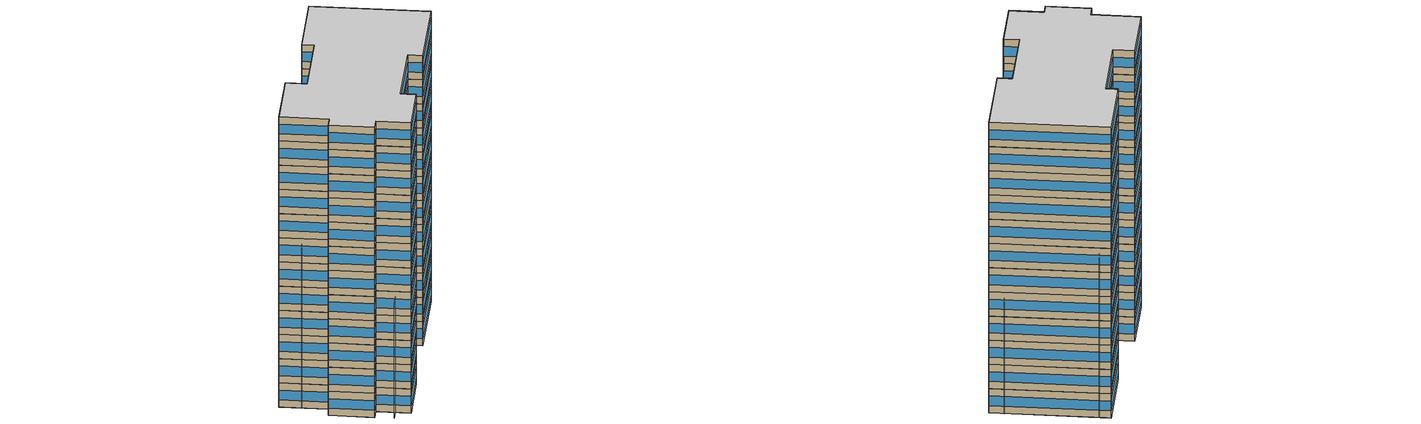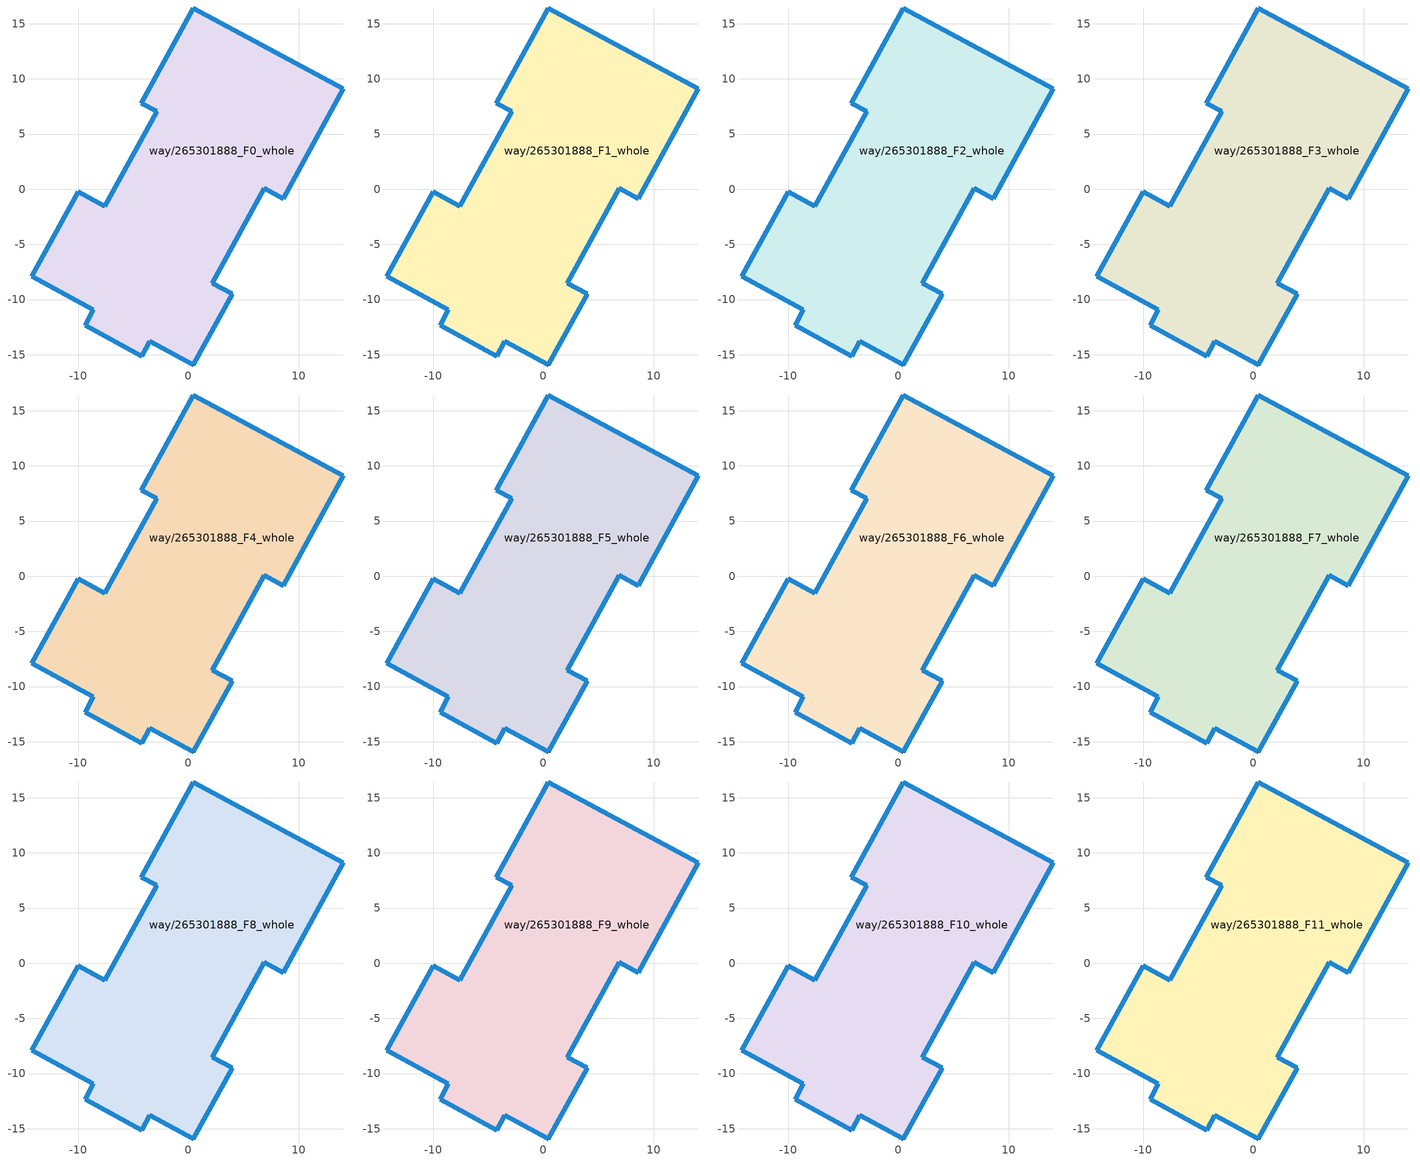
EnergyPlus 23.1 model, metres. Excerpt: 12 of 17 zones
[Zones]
way/265301888_F0_whole
 floor ground (Floor_Construction): 3.96,-9.49 2.18,-8.53 6.89,0.08 8.58,-0.85 14.02,9.11 0.43,16.42 -4.27,7.81 -2.88,7.05 -7.58,-1.54 -10,-0.22 -14.19,-7.88 -8.61,-10.93 -9.36,-12.31 -4.23,-15.12 -3.49,-13.79 0.43,-15.93 z0
 wall outside (Wall_Construction): 8.58,-0.85 6.89,0.08 2.18,-8.53 3.96,-9.49 0.43,-15.93 -3.49,-13.79 -4.23,-15.12 -9.36,-12.31 -8.61,-10.93 -14.19,-7.88 -10,-0.22 -7.58,-1.54 -2.88,7.05 -4.27,7.81 0.43,16.42 14.02,9.11 8.58,-0.85 z0:3.5
 window (Window_Construction): 8.58,-0.85 6.89,0.08 / 6.88,0.07 2.18,-8.52 / 2.18,-8.53 3.96,-9.49 / 3.96,-9.5 0.44,-15.93 / 0.43,-15.93 -3.49,-13.79 / -3.49,-13.79 -4.23,-15.12 / -4.23,-15.11 -9.36,-12.31 / -9.36,-12.31 -8.61,-10.93 / -8.61,-10.92 -14.19,-7.88 / -14.19,-7.88 -10,-0.22 / -10,-0.22 -7.58,-1.54 / -7.57,-1.54 -2.88,7.04 / -2.88,7.05 -4.27,7.81 / -4.27,7.81 0.43,16.42 / 0.44,16.42 14.02,9.11 / 14.02,9.1 8.59,-0.84 z1.05:2.45
way/265301888_F1_whole
 floor to way/265301888_F0_whole (Floor_Construction): 3.96,-9.49 2.18,-8.53 6.89,0.08 8.58,-0.85 14.02,9.11 0.43,16.42 -4.27,7.81 -2.88,7.05 -7.58,-1.54 -10,-0.22 -14.19,-7.88 -8.61,-10.93 -9.36,-12.31 -4.23,-15.12 -3.49,-13.79 0.43,-15.93 z3.5
 wall outside (Wall_Construction): 8.58,-0.85 6.89,0.08 2.18,-8.53 3.96,-9.49 0.43,-15.93 -3.49,-13.79 -4.23,-15.12 -9.36,-12.31 -8.61,-10.93 -14.19,-7.88 -10,-0.22 -7.58,-1.54 -2.88,7.05 -4.27,7.81 0.43,16.42 14.02,9.11 8.58,-0.85 z3.5:7
 window (Window_Construction): 8.58,-0.85 6.89,0.08 / 6.88,0.07 2.18,-8.52 / 2.18,-8.53 3.96,-9.49 / 3.96,-9.5 0.44,-15.93 / 0.43,-15.93 -3.49,-13.79 / -3.49,-13.79 -4.23,-15.12 / -4.23,-15.11 -9.36,-12.31 / -9.36,-12.31 -8.61,-10.93 / -8.61,-10.92 -14.19,-7.88 / -14.19,-7.88 -10,-0.22 / -10,-0.22 -7.58,-1.54 / -7.57,-1.54 -2.88,7.04 / -2.88,7.05 -4.27,7.81 / -4.27,7.81 0.43,16.42 / 0.44,16.42 14.02,9.11 / 14.02,9.1 8.59,-0.84 z4.55:5.95
way/265301888_F2_whole
 floor to way/265301888_F1_whole (Floor_Construction): 3.96,-9.49 2.18,-8.53 6.89,0.08 8.58,-0.85 14.02,9.11 0.43,16.42 -4.27,7.81 -2.88,7.05 -7.58,-1.54 -10,-0.22 -14.19,-7.88 -8.61,-10.93 -9.36,-12.31 -4.23,-15.12 -3.49,-13.79 0.43,-15.93 z7
 wall outside (Wall_Construction): 8.58,-0.85 6.89,0.08 2.18,-8.53 3.96,-9.49 0.43,-15.93 -3.49,-13.79 -4.23,-15.12 -9.36,-12.31 -8.61,-10.93 -14.19,-7.88 -10,-0.22 -7.58,-1.54 -2.88,7.05 -4.27,7.81 0.43,16.42 14.02,9.11 8.58,-0.85 z7:10.5
 window (Window_Construction): 8.58,-0.85 6.89,0.08 / 6.88,0.07 2.18,-8.52 / 2.18,-8.53 3.96,-9.49 / 3.96,-9.5 0.44,-15.93 / 0.43,-15.93 -3.49,-13.79 / -3.49,-13.79 -4.23,-15.12 / -4.23,-15.11 -9.36,-12.31 / -9.36,-12.31 -8.61,-10.93 / -8.61,-10.92 -14.19,-7.88 / -14.19,-7.88 -10,-0.22 / -10,-0.22 -7.58,-1.54 / -7.57,-1.54 -2.88,7.04 / -2.88,7.05 -4.27,7.81 / -4.27,7.81 0.43,16.42 / 0.44,16.42 14.02,9.11 / 14.02,9.1 8.59,-0.84 z8.05:9.45
way/265301888_F3_whole
 floor to way/265301888_F2_whole (Floor_Construction): 3.96,-9.49 2.18,-8.53 6.89,0.08 8.58,-0.85 14.02,9.11 0.43,16.42 -4.27,7.81 -2.88,7.05 -7.58,-1.54 -10,-0.22 -14.19,-7.88 -8.61,-10.93 -9.36,-12.31 -4.23,-15.12 -3.49,-13.79 0.43,-15.93 z10.5
 wall outside (Wall_Construction): 8.58,-0.85 6.89,0.08 2.18,-8.53 3.96,-9.49 0.43,-15.93 -3.49,-13.79 -4.23,-15.12 -9.36,-12.31 -8.61,-10.93 -14.19,-7.88 -10,-0.22 -7.58,-1.54 -2.88,7.05 -4.27,7.81 0.43,16.42 14.02,9.11 8.58,-0.85 z10.5:14
 window (Window_Construction): 8.58,-0.85 6.89,0.08 / 6.88,0.07 2.18,-8.52 / 2.18,-8.53 3.96,-9.49 / 3.96,-9.5 0.44,-15.93 / 0.43,-15.93 -3.49,-13.79 / -3.49,-13.79 -4.23,-15.12 / -4.23,-15.11 -9.36,-12.31 / -9.36,-12.31 -8.61,-10.93 / -8.61,-10.92 -14.19,-7.88 / -14.19,-7.88 -10,-0.22 / -10,-0.22 -7.58,-1.54 / -7.57,-1.54 -2.88,7.04 / -2.88,7.05 -4.27,7.81 / -4.27,7.81 0.43,16.42 / 0.44,16.42 14.02,9.11 / 14.02,9.1 8.59,-0.84 z11.55:12.95
way/265301888_F4_whole
 floor to way/265301888_F3_whole (Floor_Construction): 3.96,-9.49 2.18,-8.53 6.89,0.08 8.58,-0.85 14.02,9.11 0.43,16.42 -4.27,7.81 -2.88,7.05 -7.58,-1.54 -10,-0.22 -14.19,-7.88 -8.61,-10.93 -9.36,-12.31 -4.23,-15.12 -3.49,-13.79 0.43,-15.93 z14
 wall outside (Wall_Construction): 8.58,-0.85 6.89,0.08 2.18,-8.53 3.96,-9.49 0.43,-15.93 -3.49,-13.79 -4.23,-15.12 -9.36,-12.31 -8.61,-10.93 -14.19,-7.88 -10,-0.22 -7.58,-1.54 -2.88,7.05 -4.27,7.81 0.43,16.42 14.02,9.11 8.58,-0.85 z14:17.5
 window (Window_Construction): 8.58,-0.85 6.89,0.08 / 6.88,0.07 2.18,-8.52 / 2.18,-8.53 3.96,-9.49 / 3.96,-9.5 0.44,-15.93 / 0.43,-15.93 -3.49,-13.79 / -3.49,-13.79 -4.23,-15.12 / -4.23,-15.11 -9.36,-12.31 / -9.36,-12.31 -8.61,-10.93 / -8.61,-10.92 -14.19,-7.88 / -14.19,-7.88 -10,-0.22 / -10,-0.22 -7.58,-1.54 / -7.57,-1.54 -2.88,7.04 / -2.88,7.05 -4.27,7.81 / -4.27,7.81 0.43,16.42 / 0.44,16.42 14.02,9.11 / 14.02,9.1 8.59,-0.84 z15.05:16.45
way/265301888_F5_whole
 floor to way/265301888_F4_whole (Floor_Construction): 3.96,-9.49 2.18,-8.53 6.89,0.08 8.58,-0.85 14.02,9.11 0.43,16.42 -4.27,7.81 -2.88,7.05 -7.58,-1.54 -10,-0.22 -14.19,-7.88 -8.61,-10.93 -9.36,-12.31 -4.23,-15.12 -3.49,-13.79 0.43,-15.93 z17.5
 wall outside (Wall_Construction): 8.58,-0.85 6.89,0.08 2.18,-8.53 3.96,-9.49 0.43,-15.93 -3.49,-13.79 -4.23,-15.12 -9.36,-12.31 -8.61,-10.93 -14.19,-7.88 -10,-0.22 -7.58,-1.54 -2.88,7.05 -4.27,7.81 0.43,16.42 14.02,9.11 8.58,-0.85 z17.5:21
 window (Window_Construction): 8.58,-0.85 6.89,0.08 / 6.88,0.07 2.18,-8.52 / 2.18,-8.53 3.96,-9.49 / 3.96,-9.5 0.44,-15.93 / 0.43,-15.93 -3.49,-13.79 / -3.49,-13.79 -4.23,-15.12 / -4.23,-15.11 -9.36,-12.31 / -9.36,-12.31 -8.61,-10.93 / -8.61,-10.92 -14.19,-7.88 / -14.19,-7.88 -10,-0.22 / -10,-0.22 -7.58,-1.54 / -7.57,-1.54 -2.88,7.04 / -2.88,7.05 -4.27,7.81 / -4.27,7.81 0.43,16.42 / 0.44,16.42 14.02,9.11 / 14.02,9.1 8.59,-0.84 z18.55:19.95
way/265301888_F6_whole
 floor to way/265301888_F5_whole (Floor_Construction): 3.96,-9.49 2.18,-8.53 6.89,0.08 8.58,-0.85 14.02,9.11 0.43,16.42 -4.27,7.81 -2.88,7.05 -7.58,-1.54 -10,-0.22 -14.19,-7.88 -8.61,-10.93 -9.36,-12.31 -4.23,-15.12 -3.49,-13.79 0.43,-15.93 z21
 wall outside (Wall_Construction): 8.58,-0.85 6.89,0.08 2.18,-8.53 3.96,-9.49 0.43,-15.93 -3.49,-13.79 -4.23,-15.12 -9.36,-12.31 -8.61,-10.93 -14.19,-7.88 -10,-0.22 -7.58,-1.54 -2.88,7.05 -4.27,7.81 0.43,16.42 14.02,9.11 8.58,-0.85 z21:24.5
 window (Window_Construction): 8.58,-0.85 6.89,0.08 / 6.88,0.07 2.18,-8.52 / 2.18,-8.53 3.96,-9.49 / 3.96,-9.5 0.44,-15.93 / 0.43,-15.93 -3.49,-13.79 / -3.49,-13.79 -4.23,-15.12 / -4.23,-15.11 -9.36,-12.31 / -9.36,-12.31 -8.61,-10.93 / -8.61,-10.92 -14.19,-7.88 / -14.19,-7.88 -10,-0.22 / -10,-0.22 -7.58,-1.54 / -7.57,-1.54 -2.88,7.04 / -2.88,7.05 -4.27,7.81 / -4.27,7.81 0.43,16.42 / 0.44,16.42 14.02,9.11 / 14.02,9.1 8.59,-0.84 z22.05:23.45
way/265301888_F7_whole
 floor to way/265301888_F6_whole (Floor_Construction): 3.96,-9.49 2.18,-8.53 6.89,0.08 8.58,-0.85 14.02,9.11 0.43,16.42 -4.27,7.81 -2.88,7.05 -7.58,-1.54 -10,-0.22 -14.19,-7.88 -8.61,-10.93 -9.36,-12.31 -4.23,-15.12 -3.49,-13.79 0.43,-15.93 z24.5
 wall outside (Wall_Construction): 8.58,-0.85 6.89,0.08 2.18,-8.53 3.96,-9.49 0.43,-15.93 -3.49,-13.79 -4.23,-15.12 -9.36,-12.31 -8.61,-10.93 -14.19,-7.88 -10,-0.22 -7.58,-1.54 -2.88,7.05 -4.27,7.81 0.43,16.42 14.02,9.11 8.58,-0.85 z24.5:28
 window (Window_Construction): 8.58,-0.85 6.89,0.08 / 6.88,0.07 2.18,-8.52 / 2.18,-8.53 3.96,-9.49 / 3.96,-9.5 0.44,-15.93 / 0.43,-15.93 -3.49,-13.79 / -3.49,-13.79 -4.23,-15.12 / -4.23,-15.11 -9.36,-12.31 / -9.36,-12.31 -8.61,-10.93 / -8.61,-10.92 -14.19,-7.88 / -14.19,-7.88 -10,-0.22 / -10,-0.22 -7.58,-1.54 / -7.57,-1.54 -2.88,7.04 / -2.88,7.05 -4.27,7.81 / -4.27,7.81 0.43,16.42 / 0.44,16.42 14.02,9.11 / 14.02,9.1 8.59,-0.84 z25.55:26.95
way/265301888_F8_whole
 floor to way/265301888_F7_whole (Floor_Construction): 3.96,-9.49 2.18,-8.53 6.89,0.08 8.58,-0.85 14.02,9.11 0.43,16.42 -4.27,7.81 -2.88,7.05 -7.58,-1.54 -10,-0.22 -14.19,-7.88 -8.61,-10.93 -9.36,-12.31 -4.23,-15.12 -3.49,-13.79 0.43,-15.93 z28
 wall outside (Wall_Construction): 8.58,-0.85 6.89,0.08 2.18,-8.53 3.96,-9.49 0.43,-15.93 -3.49,-13.79 -4.23,-15.12 -9.36,-12.31 -8.61,-10.93 -14.19,-7.88 -10,-0.22 -7.58,-1.54 -2.88,7.05 -4.27,7.81 0.43,16.42 14.02,9.11 8.58,-0.85 z28:31.5
 window (Window_Construction): 8.58,-0.85 6.89,0.08 / 6.88,0.07 2.18,-8.52 / 2.18,-8.53 3.96,-9.49 / 3.96,-9.5 0.44,-15.93 / 0.43,-15.93 -3.49,-13.79 / -3.49,-13.79 -4.23,-15.12 / -4.23,-15.11 -9.36,-12.31 / -9.36,-12.31 -8.61,-10.93 / -8.61,-10.92 -14.19,-7.88 / -14.19,-7.88 -10,-0.22 / -10,-0.22 -7.58,-1.54 / -7.57,-1.54 -2.88,7.04 / -2.88,7.05 -4.27,7.81 / -4.27,7.81 0.43,16.42 / 0.44,16.42 14.02,9.11 / 14.02,9.1 8.59,-0.84 z29.05:30.45
way/265301888_F9_whole
 floor to way/265301888_F8_whole (Floor_Construction): 3.96,-9.49 2.18,-8.53 6.89,0.08 8.58,-0.85 14.02,9.11 0.43,16.42 -4.27,7.81 -2.88,7.05 -7.58,-1.54 -10,-0.22 -14.19,-7.88 -8.61,-10.93 -9.36,-12.31 -4.23,-15.12 -3.49,-13.79 0.43,-15.93 z31.5
 wall outside (Wall_Construction): 8.58,-0.85 6.89,0.08 2.18,-8.53 3.96,-9.49 0.43,-15.93 -3.49,-13.79 -4.23,-15.12 -9.36,-12.31 -8.61,-10.93 -14.19,-7.88 -10,-0.22 -7.58,-1.54 -2.88,7.05 -4.27,7.81 0.43,16.42 14.02,9.11 8.58,-0.85 z31.5:35
 window (Window_Construction): 8.58,-0.85 6.89,0.08 / 6.88,0.07 2.18,-8.52 / 2.18,-8.53 3.96,-9.49 / 3.96,-9.5 0.44,-15.93 / 0.43,-15.93 -3.49,-13.79 / -3.49,-13.79 -4.23,-15.12 / -4.23,-15.11 -9.36,-12.31 / -9.36,-12.31 -8.61,-10.93 / -8.61,-10.92 -14.19,-7.88 / -14.19,-7.88 -10,-0.22 / -10,-0.22 -7.58,-1.54 / -7.57,-1.54 -2.88,7.04 / -2.88,7.05 -4.27,7.81 / -4.27,7.81 0.43,16.42 / 0.44,16.42 14.02,9.11 / 14.02,9.1 8.59,-0.84 z32.55:33.95
way/265301888_F10_whole
 floor to way/265301888_F9_whole (Floor_Construction): 3.96,-9.49 2.18,-8.53 6.89,0.08 8.58,-0.85 14.02,9.11 0.43,16.42 -4.27,7.81 -2.88,7.05 -7.58,-1.54 -10,-0.22 -14.19,-7.88 -8.61,-10.93 -9.36,-12.31 -4.23,-15.12 -3.49,-13.79 0.43,-15.93 z35
 wall outside (Wall_Construction): 8.58,-0.85 6.89,0.08 2.18,-8.53 3.96,-9.49 0.43,-15.93 -3.49,-13.79 -4.23,-15.12 -9.36,-12.31 -8.61,-10.93 -14.19,-7.88 -10,-0.22 -7.58,-1.54 -2.88,7.05 -4.27,7.81 0.43,16.42 14.02,9.11 8.58,-0.85 z35:38.5
 window (Window_Construction): 8.58,-0.85 6.89,0.08 / 6.88,0.07 2.18,-8.52 / 2.18,-8.53 3.96,-9.49 / 3.96,-9.5 0.44,-15.93 / 0.43,-15.93 -3.49,-13.79 / -3.49,-13.79 -4.23,-15.12 / -4.23,-15.11 -9.36,-12.31 / -9.36,-12.31 -8.61,-10.93 / -8.61,-10.92 -14.19,-7.88 / -14.19,-7.88 -10,-0.22 / -10,-0.22 -7.58,-1.54 / -7.57,-1.54 -2.88,7.04 / -2.88,7.05 -4.27,7.81 / -4.27,7.81 0.43,16.42 / 0.44,16.42 14.02,9.11 / 14.02,9.1 8.59,-0.84 z36.05:37.45
way/265301888_F11_whole
 floor to way/265301888_F10_whole (Floor_Construction): 3.96,-9.49 2.18,-8.53 6.89,0.08 8.58,-0.85 14.02,9.11 0.43,16.42 -4.27,7.81 -2.88,7.05 -7.58,-1.54 -10,-0.22 -14.19,-7.88 -8.61,-10.93 -9.36,-12.31 -4.23,-15.12 -3.49,-13.79 0.43,-15.93 z38.5
 wall outside (Wall_Construction): 8.58,-0.85 6.89,0.08 2.18,-8.53 3.96,-9.49 0.43,-15.93 -3.49,-13.79 -4.23,-15.12 -9.36,-12.31 -8.61,-10.93 -14.19,-7.88 -10,-0.22 -7.58,-1.54 -2.88,7.05 -4.27,7.81 0.43,16.42 14.02,9.11 8.58,-0.85 z38.5:42
 window (Window_Construction): 8.58,-0.85 6.89,0.08 / 6.88,0.07 2.18,-8.52 / 2.18,-8.53 3.96,-9.49 / 3.96,-9.5 0.44,-15.93 / 0.43,-15.93 -3.49,-13.79 / -3.49,-13.79 -4.23,-15.12 / -4.23,-15.11 -9.36,-12.31 / -9.36,-12.31 -8.61,-10.93 / -8.61,-10.92 -14.19,-7.88 / -14.19,-7.88 -10,-0.22 / -10,-0.22 -7.58,-1.54 / -7.57,-1.54 -2.88,7.04 / -2.88,7.05 -4.27,7.81 / -4.27,7.81 0.43,16.42 / 0.44,16.42 14.02,9.11 / 14.02,9.1 8.59,-0.84 z39.55:40.95
 ceiling to way/265301888_F12_whole (Floor_Construction): 14.02,9.11 8.58,-0.85 6.89,0.08 2.18,-8.53 3.96,-9.49 0.43,-15.93 -3.49,-13.79 -4.23,-15.12 -9.36,-12.31 -8.61,-10.93 -14.19,-7.88 -10,-0.22 -7.58,-1.54 -2.88,7.05 -4.27,7.81 0.43,16.42 z42
shading: -2.01,-16.2 12.36,10.09 z0:16.6; 1.77,15.7 -11.66,-9.29 z0:23.7
[Building]
OpenUBEM_Building: North Axis=0; Terrain=City; Solar Distribution=FullExterior
[Site:Location]
New.York-Central.Park.Obs-Belvedere.Castle: Latitude=40.77889; Longitude=-73.9692; Time Zone=-5; Elevation=48
[SizingPeriod:WeatherFileDays]
AnnualSizingPeriod: Begin Month=1; Begin Day of Month=1; End Month=12; End Day of Month=31; Day of Week for Start Day=Monday; Use Weather File Daylight Saving Period=No; Use Weather File Rain and Snow Indicators=No
[SITE:WATERMAINSTEMPERATURE]
Calculation Method=CorrelationFromWeatherFile
[MATERIAL:NOMASS] Roughness=MediumRough; Thermal Absorptance=0.9; Solar Absorptance=0.7; Visible Absorptance=0.7
Name | Thermal Resistance
Wall_Assembly | 1.73913
Floor_Assembly | 1.94932
[WINDOWMATERIAL:SIMPLEGLAZINGSYSTEM]
Window_Material: UFactor=3.236; Solar Heat Gain Coefficient=0.36; Visible Transmittance=0.6
[CONSTRUCTION]
Wall_Construction: Wall_Assembly
Floor_Construction: Floor_Assembly
Window_Construction: Window_Material
[ZONE] Type=1; Multiplier=1; Ceiling Height=autocalculate; Volume=autocalculate; Floor Area=autocalculate; Part of Total Floor Area=Yes
way/265301888_F0_whole; way/265301888_F1_whole; way/265301888_F2_whole; way/265301888_F3_whole; way/265301888_F4_whole; way/265301888_F5_whole; way/265301888_F6_whole; way/265301888_F7_whole; way/265301888_F8_whole; way/265301888_F9_whole; way/265301888_F10_whole; way/265301888_F11_whole
[PEOPLE] Number of People Schedule=Occupancy_Schedule_MediumOffice; Number of People Calculation Method=People/Area; People per Floor Area=0.0538213; Fraction Radiant=0.3; Sensible Heat Fraction=autocalculate; Activity Level Schedule=Activity_Level; Carbon Dioxide Generation Rate=3.82e-08; Enable ASHRAE 55 Comfort Warnings=No; Mean Radiant Temperature Calculation Type=ZoneAveraged; Clothing Insulation Calculation Method=ClothingInsulationSchedule; Cold Stress Temperature Threshold=15.56; Heat Stress Temperature Threshold=30
Name | Zone or ZoneList or Space or SpaceList
People_way/265301888_F0_whole | way/265301888_F0_whole
People_way/265301888_F1_whole | way/265301888_F1_whole
People_way/265301888_F2_whole | way/265301888_F2_whole
People_way/265301888_F3_whole | way/265301888_F3_whole
People_way/265301888_F4_whole | way/265301888_F4_whole
People_way/265301888_F5_whole | way/265301888_F5_whole
People_way/265301888_F6_whole | way/265301888_F6_whole
People_way/265301888_F7_whole | way/265301888_F7_whole
People_way/265301888_F8_whole | way/265301888_F8_whole
People_way/265301888_F9_whole | way/265301888_F9_whole
People_way/265301888_F10_whole | way/265301888_F10_whole
People_way/265301888_F11_whole | way/265301888_F11_whole
[LIGHTS] Schedule=Lighting_Schedule_MediumOffice; Design Level Calculation Method=Watts/Area; Watts per Zone Floor Area=10.76; Return Air Fraction=0; Fraction Radiant=0.42; Fraction Visible=0; Fraction Replaceable=1; EndUse Subcategory=General; Return Air Fraction Calculated from Plenum Temperature=No; Return Air Fraction Function of Plenum Temperature Coefficient 1=0; Return Air Fraction Function of Plenum Temperature Coefficient 2=0
Name | Zone or ZoneList or Space or SpaceList
Lights_way/265301888_F0_whole | way/265301888_F0_whole
Lights_way/265301888_F1_whole | way/265301888_F1_whole
Lights_way/265301888_F2_whole | way/265301888_F2_whole
Lights_way/265301888_F3_whole | way/265301888_F3_whole
Lights_way/265301888_F4_whole | way/265301888_F4_whole
Lights_way/265301888_F5_whole | way/265301888_F5_whole
Lights_way/265301888_F6_whole | way/265301888_F6_whole
Lights_way/265301888_F7_whole | way/265301888_F7_whole
Lights_way/265301888_F8_whole | way/265301888_F8_whole
Lights_way/265301888_F9_whole | way/265301888_F9_whole
Lights_way/265301888_F10_whole | way/265301888_F10_whole
Lights_way/265301888_F11_whole | way/265301888_F11_whole
[ELECTRICEQUIPMENT] Schedule=Equipment_Schedule_MediumOffice; Design Level Calculation Method=Watts/Area; Watts per Zone Floor Area=10.76; Fraction Latent=0; Fraction Radiant=0.5; Fraction Lost=0; EndUse Subcategory=General
Name | Zone or ZoneList or Space or SpaceList
Equipment_way/265301888_F0_whole | way/265301888_F0_whole
Equipment_way/265301888_F1_whole | way/265301888_F1_whole
Equipment_way/265301888_F2_whole | way/265301888_F2_whole
Equipment_way/265301888_F3_whole | way/265301888_F3_whole
Equipment_way/265301888_F4_whole | way/265301888_F4_whole
Equipment_way/265301888_F5_whole | way/265301888_F5_whole
Equipment_way/265301888_F6_whole | way/265301888_F6_whole
Equipment_way/265301888_F7_whole | way/265301888_F7_whole
Equipment_way/265301888_F8_whole | way/265301888_F8_whole
Equipment_way/265301888_F9_whole | way/265301888_F9_whole
Equipment_way/265301888_F10_whole | way/265301888_F10_whole
Equipment_way/265301888_F11_whole | way/265301888_F11_whole
[ZONEINFILTRATION:DESIGNFLOWRATE] Schedule=Infiltration_Schedule_MediumOffice; Design Flow Rate Calculation Method=Flow/ExteriorWallArea; Flow Rate per Exterior Surface Area=0.000285; Constant Term Coefficient=1; Temperature Term Coefficient=0; Velocity Term Coefficient=0; Velocity Squared Term Coefficient=0
Name | Zone or ZoneList or Space or SpaceList
Infiltration_way/265301888_F0_whole | way/265301888_F0_whole
Infiltration_way/265301888_F1_whole | way/265301888_F1_whole
Infiltration_way/265301888_F2_whole | way/265301888_F2_whole
Infiltration_way/265301888_F3_whole | way/265301888_F3_whole
Infiltration_way/265301888_F4_whole | way/265301888_F4_whole
Infiltration_way/265301888_F5_whole | way/265301888_F5_whole
Infiltration_way/265301888_F6_whole | way/265301888_F6_whole
Infiltration_way/265301888_F7_whole | way/265301888_F7_whole
Infiltration_way/265301888_F8_whole | way/265301888_F8_whole
Infiltration_way/265301888_F9_whole | way/265301888_F9_whole
Infiltration_way/265301888_F10_whole | way/265301888_F10_whole
Infiltration_way/265301888_F11_whole | way/265301888_F11_whole
[HVACTEMPLATE:THERMOSTAT] Heating Setpoint Schedule=Heating_Setpoint_MediumOffice; Cooling Setpoint Schedule=Cooling_Setpoint_MediumOffice
way/265301888_F0_whole_Thermostat; way/265301888_F1_whole_Thermostat; way/265301888_F2_whole_Thermostat; way/265301888_F3_whole_Thermostat; way/265301888_F4_whole_Thermostat; way/265301888_F5_whole_Thermostat; way/265301888_F6_whole_Thermostat; way/265301888_F7_whole_Thermostat; way/265301888_F8_whole_Thermostat; way/265301888_F9_whole_Thermostat; way/265301888_F10_whole_Thermostat; way/265301888_F11_whole_Thermostat; way/265301888_F12_whole_Thermostat; way/265301888_F13_whole_Thermostat; way/265301888_F14_whole_Thermostat; way/265301888_F15_whole_Thermostat; way/265301888_F16_whole_Thermostat
[HVACTEMPLATE:ZONE:VAV] Template VAV System=way/265301888_PVAV_Sys; Supply Air Maximum Flow Rate=autosize; Zone Minimum Air Flow Input Method=Constant; Constant Minimum Air Flow Fraction=0.3; Outdoor Air Method=Flow/Person; Outdoor Air Flow Rate per Person=0.01; Outdoor Air Flow Rate per Zone Floor Area=0; Outdoor Air Flow Rate per Zone=0; Reheat Coil Type=Electric; Damper Heating Action=Reverse; Baseboard Heating Type=None; Baseboard Heating Capacity=autosize; Zone Cooling Design Supply Air Temperature Input Method=SystemSupplyAirTemperature; Zone Cooling Design Supply Air Temperature=12.8; Zone Cooling Design Supply Air Temperature Difference=11.11; Zone Heating Design Supply Air Temperature Input Method=SupplyAirTemperature; Zone Heating Design Supply Air Temperature=50; Zone Heating Design Supply Air Temperature Difference=30
Name | Template Thermostat
way/265301888_F0_whole | way/265301888_F0_whole_Thermostat
way/265301888_F1_whole | way/265301888_F1_whole_Thermostat
way/265301888_F2_whole | way/265301888_F2_whole_Thermostat
way/265301888_F3_whole | way/265301888_F3_whole_Thermostat
way/265301888_F4_whole | way/265301888_F4_whole_Thermostat
way/265301888_F5_whole | way/265301888_F5_whole_Thermostat
way/265301888_F6_whole | way/265301888_F6_whole_Thermostat
way/265301888_F7_whole | way/265301888_F7_whole_Thermostat
way/265301888_F8_whole | way/265301888_F8_whole_Thermostat
way/265301888_F9_whole | way/265301888_F9_whole_Thermostat
way/265301888_F10_whole | way/265301888_F10_whole_Thermostat
way/265301888_F11_whole | way/265301888_F11_whole_Thermostat
[HVACTEMPLATE:SYSTEM:PACKAGEDVAV]
way/265301888_PVAV_Sys: Supply Fan Maximum Flow Rate=autosize; Supply Fan Minimum Flow Rate=autosize; Supply Fan Placement=DrawThrough; Supply Fan Total Efficiency=0.6084; Supply Fan Delta Pressure=1389.42; Supply Fan Motor Efficiency=0.9; Supply Fan Motor in Air Stream Fraction=1; Cooling Coil Type=TwoSpeedDX; Cooling Coil Design Setpoint=12.8; Cooling Coil Gross Rated Total Capacity=autosize; Cooling Coil Gross Rated Sensible Heat Ratio=autosize; Cooling Coil Gross Rated COP=3.73922; Heating Coil Type=Electric; Heating Coil Design Setpoint=10; Heating Coil Capacity=autosize; Gas Heating Coil Efficiency=0.8; Gas Heating Coil Parasitic Electric Load=0; Maximum Outdoor Air Flow Rate=autosize; Minimum Outdoor Air Flow Rate=autosize; Minimum Outdoor Air Control Type=ProportionalMinimum; Economizer Type=DifferentialDryBulb; Economizer Lockout=NoLockout; Supply Fan PartLoad Power Coefficients=InletVaneDampers; Night Cycle Control=StayOff; Heat Recovery Type=None; Sensible Heat Recovery Effectiveness=0.7; Latent Heat Recovery Effectiveness=0.65; Cooling Coil Setpoint Reset Type=Warmest; Heating Coil Setpoint Reset Type=None; Dehumidification Control Type=None; Dehumidification Setpoint=60; Humidifier Type=None; Humidifier Rated Capacity=1e-06; Humidifier Rated Electric Power=autosize; Humidifier Setpoint=30; Sizing Option=NonCoincident; Return Fan=No; Return Fan Total Efficiency=0.7; Return Fan Delta Pressure=500; Return Fan Motor Efficiency=0.9; Return Fan Motor in Air Stream Fraction=1; Return Fan PartLoad Power Coefficients=InletVaneDampers
[WATERHEATER:MIXED]
DHW_Heater_MediumOffice: Tank Volume=0.3785; Setpoint Temperature Schedule=OpenUBEM_DHW_Setpoint; Deadband Temperature Difference=0; Heater Control Type=Cycle; Heater Maximum Capacity=26787; Heater Ignition Minimum Flow Rate=0; Heater Ignition Delay=0; Heater Fuel Type=NaturalGas; Heater Thermal Efficiency=0.808; Off Cycle Parasitic Fuel Consumption Rate=0; Off Cycle Parasitic Fuel Type=NaturalGas; Off Cycle Parasitic Heat Fraction to Tank=0; On Cycle Parasitic Fuel Consumption Rate=0; On Cycle Parasitic Heat Fraction to Tank=0; Ambient Temperature Indicator=Zone; Ambient Temperature Zone=way/265301888_F0_whole; Off Cycle Loss Coefficient to Ambient Temperature=7.56; Off Cycle Loss Fraction to Zone=1; On Cycle Loss Coefficient to Ambient Temperature=7.56; On Cycle Loss Fraction to Zone=1; Peak Use Flow Rate=7.7567e-05; Use Flow Rate Fraction Schedule=OpenUBEM_DHW_FlowFrac_MediumOffice; Use Side Effectiveness=1; Source Side Effectiveness=1; Use Side Design Flow Rate=autosize; Source Side Design Flow Rate=autosize; Indirect Water Heating Recovery Time=1.5; Source Side Flow Control Mode=IndirectHeatPrimarySetpoint; EndUse Subcategory=DHW
[WATERUSE:EQUIPMENT]
DHW_WaterUse_MediumOffice: EndUse Subcategory=DHW; Peak Flow Rate=7.7567e-05; Flow Rate Fraction Schedule=OpenUBEM_DHW_FlowFrac_MediumOffice; Target Temperature Schedule=OpenUBEM_DHW_Setpoint; Zone=way/265301888_F0_whole; Sensible Fraction Schedule=OpenUBEM_DHW_SensibleFrac; Latent Fraction Schedule=OpenUBEM_DHW_LatentFrac
[WATERUSE:CONNECTIONS]
DHW_WaterConn_MediumOffice: Hot Water Supply Temperature Schedule=OpenUBEM_DHW_Setpoint; Drain Water Heat Exchanger Type=None; Drain Water Heat Exchanger Destination=Plant; Water Use Equipment 1=DHW_WaterUse_MediumOffice
[SCHEDULE:COMPACT]
Occupancy_Schedule_MediumOffice: Through: 12/31, For: Weekdays, Until: 06:00, 0, Until: 07:00, 0.1, Until: 08:00, 0.2, Until: 12:00, 0.95, Until: 13:00, 0.5, Until: 17:00, 0.95, Until: 18:00, 0.3, Until: 22:00, 0.1, Until: 24:00, 0.05, For: Saturday, Until: 06:00, 0, Until: 08:00, 0.1, Until: 12:00, 0.3, Until: 17:00, 0.1, Until: 19:00, 0.05, Until: 24:00, 0, For: AllOtherDays, Until: 06:00, 0, Until: 18:00, 0.05, Until: 24:00, 0
Lighting_Schedule_MediumOffice: Through: 12/31, For: Weekdays, Until: 05:00, 0.04184, Until: 07:00, 0.08368, Until: 08:00, 0.25105, Until: 17:00, 0.75314, Until: 18:00, 0.41841, Until: 20:00, 0.25105, Until: 22:00, 0.16736, Until: 23:00, 0.08368, Until: 24:00, 0.04184, For: Saturday, Until: 06:00, 0.04184, Until: 08:00, 0.08368, Until: 12:00, 0.25105, Until: 17:00, 0.12552, Until: 24:00, 0.04184, For: AllOtherDays, Until: 24:00, 0.04184
Equipment_Schedule_MediumOffice: Through: 12/31, For: Weekdays, Until: 06:00, 0.307674, Until: 08:00, 0.381235, Until: 12:00, 0.857778, Until: 13:00, 0.76247, Until: 17:00, 0.857778, Until: 18:00, 0.476543, Until: 24:00, 0.381235, For: Saturday, Until: 06:00, 0.230755, Until: 08:00, 0.381235, Until: 12:00, 0.476543, Until: 17:00, 0.33358, Until: 19:00, 0.285926, Until: 24:00, 0.230755, For: AllOtherDays, Until: 06:00, 0.230755, Until: 18:00, 0.285926, Until: 24:00, 0.230755
Heating_Setpoint_MediumOffice: Through: 12/31, For: Weekdays, Until: 06:00, 15.6, Until: 07:00, 21.1, Until: 08:00, 21.1, Until: 12:00, 21.1, Until: 13:00, 21.1, Until: 17:00, 21.1, Until: 19:00, 21.1, Until: 24:00, 15.6, For: Saturday, Until: 06:00, 15.6, Until: 08:00, 21.1, Until: 12:00, 21.1, Until: 17:00, 21.1, Until: 19:00, 21.1, Until: 24:00, 15.6, For: AllOtherDays, Until: 06:00, 15.6, Until: 18:00, 21.1, Until: 24:00, 15.6
Cooling_Setpoint_MediumOffice: Through: 12/31, For: Weekdays, Until: 06:00, 29.4, Until: 07:00, 23.9, Until: 08:00, 23.9, Until: 12:00, 23.9, Until: 13:00, 23.9, Until: 17:00, 23.9, Until: 18:00, 23.9, Until: 22:00, 23.9, Until: 24:00, 23.9, For: Saturday, Until: 06:00, 29.4, Until: 08:00, 23.9, Until: 12:00, 23.9, Until: 17:00, 23.9, Until: 19:00, 23.9, Until: 24:00, 29.4, For: AllOtherDays, Until: 06:00, 29.4, Until: 18:00, 23.9, Until: 24:00, 29.4
Infiltration_Schedule_MediumOffice: Through: 12/31, For: Weekdays, Until: 06:00, 1, Until: 07:00, 0.25, Until: 08:00, 0.25, Until: 12:00, 0.25, Until: 13:00, 0.25, Until: 17:00, 0.25, Until: 18:00, 0.25, Until: 22:00, 0.25, Until: 24:00, 0.25, For: Saturday, Until: 06:00, 1, Until: 08:00, 0.25, Until: 12:00, 0.25, Until: 17:00, 0.25, Until: 19:00, 0.25, Until: 24:00, 1, For: AllOtherDays, Until: 06:00, 1, Until: 18:00, 0.25, Until: 24:00, 1
[Schedule:Constant]
Activity_Level: Hourly Value=120
[SCHEDULE:CONSTANT]
Name | Hourly Value
OpenUBEM_DHW_Setpoint | 60
OpenUBEM_DHW_FlowFrac_MediumOffice | 0.164889
OpenUBEM_DHW_SensibleFrac | 0.2
OpenUBEM_DHW_LatentFrac | 0.05
